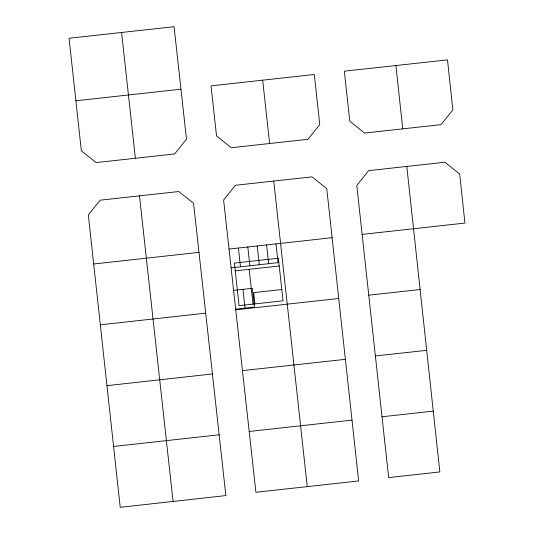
<?xml version="1.0" encoding="UTF-8"?>
<svg xmlns="http://www.w3.org/2000/svg" width="534" height="534" viewBox="0 0 534 534"><rect width="100%" height="100%" fill="white"/><g stroke="black" fill="none" stroke-linecap="round" stroke-linejoin="round"><path stroke-width="0.8" d="M75.895 100.759L180.979 89.198L186.499 139.187L174.671 153.925L135.376 158.271L96.073 162.576L81.342 150.788L69.06 38.261L174.064 26.7L180.979 89.198M262.675 80.167L211.017 85.874L216.537 135.903L231.275 147.731L307.944 139.301L319.766 124.569L314.292 74.5L262.675 80.167L269.623 143.499M395.908 65.542L447.485 59.875L452.852 109.944L440.984 124.642L364.542 133.066L349.81 121.238L344.33 71.176L395.908 65.542L402.749 128.874M139.494 195.831L100.158 200.177L88.33 214.915L120.223 507.3L225.869 495.585L193.562 203.314L178.79 191.526L139.494 195.831L173.083 501.446M273.742 181.053L235.427 185.285L223.606 200.023L255.913 492.261L307.264 486.634L358.648 480.96L326.761 188.689L312.023 176.861L273.742 181.053L307.264 486.634M406.788 166.434L444.956 162.236L459.687 174.064L464.94 223.072L362.125 234.413L388.652 477.603L439.849 471.929L406.788 166.434L368.627 170.666L356.799 185.398L362.125 234.413M93.697 263.996L198.968 252.355M229.013 249.071L332.088 237.697M231.088 267.848L278.034 262.655L275.958 243.878M235.22 270.831L279.215 265.999M233.578 290.383L252.362 288.307L254.438 307.083L235.661 309.159M281.818 289.528L253.65 292.645L254.898 303.913M100.305 324.832L205.69 313.158M235.734 309.833L338.736 298.493M212.419 373.954L106.96 385.668M242.456 370.629L345.351 359.329M113.608 446.464L219.147 434.789M382.037 416.767L433.241 411.133M249.184 431.465L351.999 420.124M368.774 295.168L420.091 289.541M375.389 355.964L426.666 350.337M266.566 244.912L268.642 263.696M257.181 245.954L259.257 264.731M247.789 246.995L249.865 265.772M249.164 269.303L253.023 304.12M238.398 248.03L240.48 266.813M242.97 289.341L245.046 308.125M121.578 32.481L135.376 158.271M278.354 258.236L234.366 263.102L239.072 305.662L283.067 300.796L278.354 258.236"/></g></svg>
